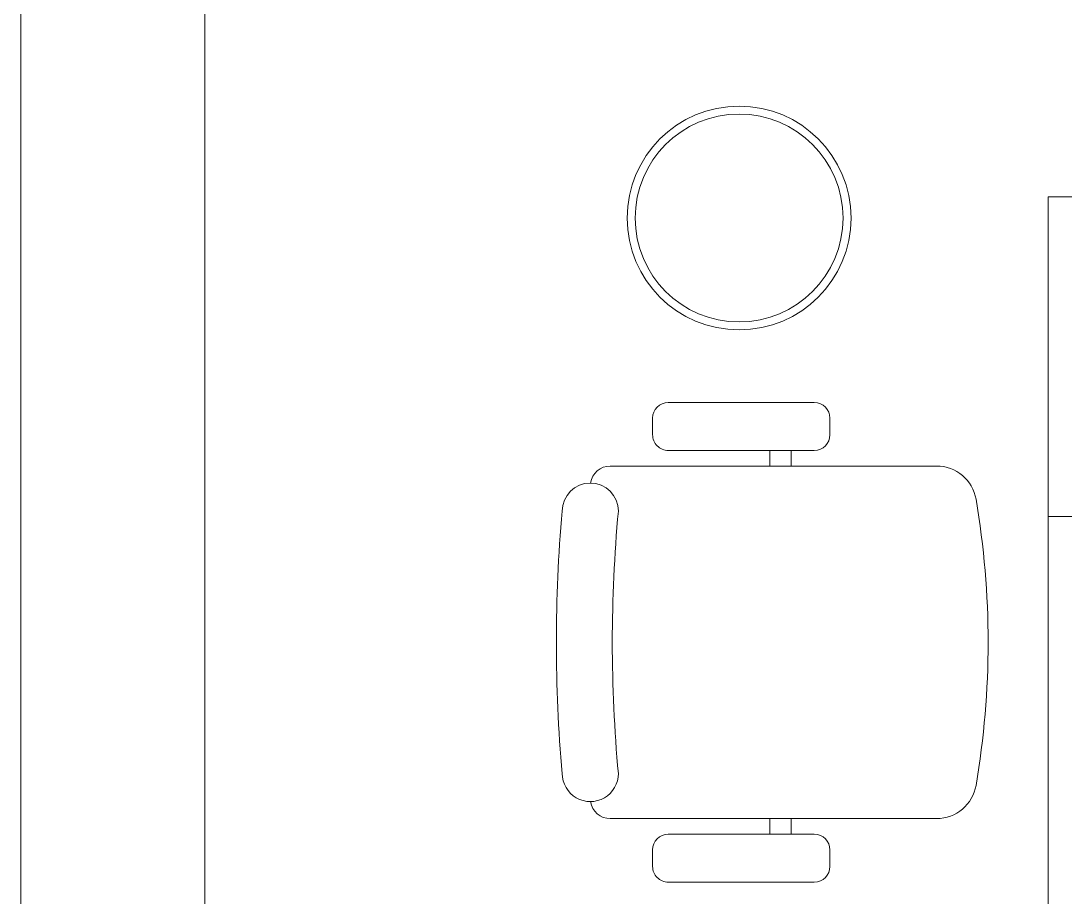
# Model space of a CAD drawing. Header units: inches. Extents: x -12418 to 57169, y -29325 to 19878.
# Drawn here: x 5228 to 6534, y -9269 to -8172 of the extents above; entities that cross this region are included whole.
import ezdxf

# ---------------------------------------------------------------- set-up
doc = ezdxf.new("R2010")
doc.units = ezdxf.units.IN
doc.header["$LTSCALE"] = 25
doc.header["$MEASUREMENT"] = 0
doc.linetypes.add('00-Ground Floor$0$HIDDEN', pattern=[9.525, 6.35, -3.175])
doc.linetypes.add('DASHDOT', pattern=[25.4, 12.7, -6.35, 0, -6.35])
doc.layers.get('0').update_dxf_attribs({"color": 8})
for name, color, linetype, lineweight in [('00-Ground Floor$0$LOADING', 253, 'Continuous', 5), ('00-Ground Floor$0$NEW Wall', 166, 'Continuous', 5), ('00-Ground Floor$0$Walls', 251, 'Continuous', 5), ('E-LITE-CLNG-CNDT', 6, 'DASHDOT', 35)]:
    doc.layers.add(name, color=color, linetype=linetype, lineweight=lineweight)

# ---------------------------------------------------------------- blocks, each defined once
blk = doc.blocks.new('00-Ground Floor$0$GF21043-P')
at = {"color": 0}
for p, q in [((-0.8, 0.75), (-0.8, 0)), ((-0.8, 0), (0.8, 0))]:
    blk.add_line(p, q, dxfattribs=at)
at = {"color": 0, "linetype": '00-Ground Floor$0$HIDDEN'}
blk.add_line((-0.4, 0.6), (-0.4, 0), dxfattribs=at)
blk = doc.blocks.new('*X101')
at = {"color": 0}
for p, q in [((5, 3), (5, 3)), ((5, 3), (5, 3)), ((5, 3), (5, 3)), ((5, 3), (5, 3)), ((5, 3), (5, 3)), ((5, 3), (5, 3)), ((5, 3), (5, 3)), ((5, 3), (5, 3)), ((5, 3), (5, 3)), ((5, 3), (5, 3)), ((5, 3), (5, 3)), ((5, 3), (5, 3)), ((5, 3), (5, 3)), ((5, 3), (5, 3)), ((5, 3), (5, 3)), ((5, 3), (5, 3)), ((5, 3), (5, 3)), ((5, 3), (5, 3)), ((5, 3), (5, 3)), ((5, 3), (5, 3)), ((5, 3), (5, 3)), ((5, 3), (5, 3)), ((5, 3), (5, 3)), ((5, 3), (5, 3)), ((5, 3), (5, 3)), ((5, 3), (5, 3)), ((5, 3), (5, 3)), ((5, 3), (5, 3)), ((5, 3), (5, 3)), ((5, 3), (5, 3)), ((5, 3), (5, 3)), ((5, 3), (5, 3)), ((5, 3), (5, 3)), ((5, 3), (5, 3)), ((5, 3), (5, 3)), ((5, 3), (5, 3)), ((5, 3), (5, 3)), ((5, 3), (5, 3)), ((5, 3), (5, 3)), ((5, 3), (5, 3)), ((5, 3), (5, 3)), ((5, 3), (5, 3)), ((5, 3), (5, 3)), ((5, 3), (5, 3)), ((5, 3), (5, 3)), ((5, 3), (5, 3)), ((5, 3), (5, 3)), ((5, 3), (5, 3)), ((5, 3), (5, 3)), ((5, 3), (5, 3)), ((5, 3), (5, 3)), ((5, 3), (5, 3)), ((5, 3), (5, 3)), ((5, 3), (5, 3)), ((5, 3), (5, 3)), ((5, 3), (5, 3)), ((5, 3), (5, 3)), ((5, 3), (5, 3)), ((5, 3), (5, 3)), ((5, 3), (5, 3)), ((5, 3), (5, 3)), ((5, 3), (5, 3)), ((5, 3), (5, 3)), ((5, 3), (5, 3)), ((5, 3), (5, 3)), ((5, 3), (5, 3)), ((6, 3), (5, 3)), ((5, 3), (5, 3)), ((6, 3), (5, 3)), ((5, 3), (5, 3)), ((6, 3), (5, 3)), ((5, 3), (5, 3)), ((6, 3), (5, 3)), ((5, 3), (5, 3)), ((5, 3), (5, 3)), ((5, 3), (5, 3)), ((5, 3), (5, 3)), ((5, 3), (5, 3)), ((5, 3), (5, 3)), ((5, 3), (5, 3)), ((5, 3), (5, 3)), ((5, 3), (5, 3)), ((5, 3), (5, 3)), ((5, 3), (5, 3)), ((5, 3), (5, 3)), ((5, 3), (5, 3)), ((5, 3), (5, 3)), ((5, 3), (5, 3)), ((5, 3), (5, 3)), ((5, 3), (5, 3)), ((5, 3), (5, 3)), ((5, 3), (5, 3)), ((5, 3), (5, 3)), ((5, 3), (5, 3)), ((5, 3), (5, 3)), ((5, 3), (5, 3)), ((6, 3), (6, 3)), ((6, 3), (6, 3)), ((6, 3), (6, 3)), ((6, 3), (6, 3)), ((6, 3), (6, 3)), ((6, 3), (6, 3)), ((6, 3), (6, 3)), ((6, 3), (6, 3)), ((6, 3), (6, 3)), ((6, 3), (6, 3)), ((6, 3), (6, 3)), ((6, 3), (6, 3)), ((6, 3), (6, 3)), ((6, 3), (6, 3)), ((6, 3), (6, 3)), ((6, 3), (6, 3)), ((6, 3), (6, 3)), ((6, 3), (6, 3)), ((6, 3), (6, 3)), ((6, 3), (6, 3)), ((6, 3), (6, 3)), ((6, 3), (6, 3)), ((6, 3), (6, 3)), ((6, 3), (6, 3)), ((6, 3), (6, 3)), ((6, 3), (6, 3)), ((6, 3), (6, 3)), ((6, 3), (6, 3)), ((6, 3), (6, 3)), ((6, 3), (6, 3)), ((6, 3), (6, 3)), ((6, 3), (6, 3)), ((6, 3), (6, 3)), ((6, 3), (6, 3)), ((6, 3), (6, 3)), ((6, 3), (6, 3)), ((6, 3), (6, 3)), ((6, 3), (6, 3)), ((6, 3), (6, 3)), ((6, 3), (6, 3)), ((6, 3), (6, 3)), ((6, 3), (6, 3)), ((6, 3), (6, 3)), ((6, 3), (6, 3)), ((6, 3), (6, 3)), ((6, 3), (6, 3)), ((6, 3), (6, 3)), ((6, 3), (6, 3)), ((6, 3), (6, 3)), ((6, 3), (6, 3)), ((6, 3), (6, 3)), ((6, 3), (6, 3)), ((6, 3), (6, 3)), ((6, 3), (6, 3)), ((6, 3), (6, 3)), ((6, 3), (6, 3)), ((6, 3), (6, 3)), ((6, 3), (6, 3)), ((6, 3), (6, 3)), ((6, 3), (6, 3)), ((6, 3), (6, 3)), ((6, 3), (6, 3)), ((6, 3), (6, 3)), ((6, 3), (6, 3)), ((6, 3), (6, 3)), ((6, 3), (6, 3)), ((6, 3), (6, 3)), ((6, 3), (6, 3)), ((6, 3), (6, 3)), ((6, 3), (6, 3)), ((6, 3), (6, 3)), ((6, 3), (6, 3)), ((6, 3), (6, 3)), ((6, 3), (6, 3)), ((6, 3), (6, 3)), ((6, 3), (6, 3)), ((6, 3), (6, 3)), ((6, 3), (6, 3)), ((6, 3), (6, 3)), ((6, 3), (6, 3)), ((6, 3), (6, 3)), ((6, 3), (6, 3)), ((6, 3), (6, 3)), ((6, 3), (6, 3)), ((6, 3), (6, 3)), ((6, 3), (6, 3)), ((6, 3), (6, 3)), ((6, 3), (6, 3)), ((6, 3), (6, 3)), ((6, 3), (6, 3)), ((6, 3), (6, 3)), ((6, 3), (6, 3)), ((6, 3), (6, 3)), ((6, 3), (6, 3)), ((6, 3), (6, 3)), ((6, 3), (6, 3)), ((6, 3), (6, 3)), ((6, 3), (6, 3)), ((6, 3), (6, 3)), ((6, 3), (6, 3)), ((6, 3), (6, 3)), ((6, 3), (6, 3)), ((6, 3), (6, 3)), ((6, 3), (6, 3)), ((6, 3), (6, 3)), ((6, 3), (6, 3)), ((6, 3), (6, 3)), ((6, 3), (6, 3)), ((6, 3), (6, 3)), ((6, 3), (6, 3)), ((6, 3), (6, 3)), ((6, 3), (6, 3)), ((6, 3), (6, 3)), ((6, 3), (6, 3)), ((6, 3), (6, 3)), ((6, 3), (6, 3)), ((6, 3), (6, 3)), ((6, 3), (6, 3)), ((6, 3), (6, 3)), ((6, 3), (6, 3)), ((6, 3), (6, 3)), ((6, 3), (6, 3)), ((6, 3), (6, 3)), ((6, 3), (6, 3)), ((6, 3), (6, 3)), ((6, 3), (6, 3)), ((6, 3), (6, 3)), ((6, 3), (6, 3)), ((6, 3), (6, 3)), ((6, 3), (6, 3)), ((6, 3), (6, 3)), ((6, 3), (6, 3)), ((6, 3), (6, 3)), ((6, 3), (6, 3)), ((6, 3), (6, 3)), ((6, 3), (6, 3)), ((6, 3), (6, 3)), ((6, 3), (6, 3)), ((6, 3), (6, 3)), ((6, 3), (6, 3)), ((6, 3), (6, 3)), ((6, 3), (6, 3)), ((6, 3), (6, 3)), ((6, 3), (6, 3)), ((6, 3), (6, 3)), ((6, 3), (6, 3)), ((6, 3), (6, 3)), ((6, 3), (6, 3)), ((6, 3), (6, 3)), ((6, 3), (6, 3)), ((6, 3), (6, 3)), ((6, 3), (6, 3)), ((6, 3), (6, 3)), ((6, 3), (6, 3)), ((6, 3), (6, 3)), ((6, 3), (6, 3)), ((6, 3), (6, 3)), ((6, 3), (6, 3)), ((6, 3), (6, 3)), ((6, 3), (6, 3)), ((6, 3), (6, 3)), ((6, 3), (6, 3)), ((6, 3), (6, 3)), ((6, 3), (6, 3)), ((6, 3), (6, 3)), ((6, 3), (6, 3)), ((6, 3), (6, 3)), ((6, 3), (6, 3)), ((6, 3), (6, 3)), ((6, 3), (6, 3)), ((6, 3), (6, 3)), ((6, 3), (6, 3)), ((6, 3), (6, 3)), ((6, 3), (6, 3)), ((6, 3), (6, 3)), ((6, 3), (6, 3)), ((6, 3), (6, 3)), ((6, 3), (6, 3)), ((6, 3), (6, 3)), ((6, 3), (6, 3)), ((6, 3), (6, 3)), ((6, 3), (6, 3)), ((6, 3), (6, 3)), ((6, 3), (6, 3)), ((6, 3), (6, 3)), ((6, 3), (6, 3)), ((6, 3), (6, 3)), ((6, 3), (6, 3)), ((6, 3), (6, 3)), ((6, 3), (6, 3)), ((6, 3), (6, 3)), ((6, 3), (6, 3)), ((6, 3), (6, 3)), ((6, 3), (6, 3)), ((6, 3), (6, 3)), ((6, 3), (6, 3)), ((6, 3), (6, 3)), ((6, 3), (6, 3)), ((6, 3), (6, 3)), ((6, 3), (6, 3)), ((6, 3), (6, 3)), ((6, 3), (6, 3)), ((6, 3), (6, 3)), ((6, 3), (6, 3)), ((6, 3), (5, 3)), ((6, 3), (5, 3)), ((6, 3), (5, 3)), ((6, 3), (5, 3)), ((6, 3), (5, 3)), ((6, 3), (6, 3)), ((6, 3), (6, 3)), ((6, 3), (6, 3)), ((6, 3), (6, 3)), ((6, 3), (6, 3)), ((6, 3), (6, 3)), ((6, 3), (6, 3)), ((6, 3), (6, 3)), ((6, 3), (6, 3)), ((6, 3), (6, 3)), ((6, 3), (6, 3)), ((6, 3), (6, 3)), ((6, 3), (6, 3)), ((6, 3), (6, 3)), ((6, 3), (6, 3)), ((6, 3), (6, 3)), ((6, 3), (6, 3)), ((6, 3), (6, 3)), ((6, 3), (6, 3)), ((6, 3), (6, 3)), ((6, 3), (6, 3)), ((6, 3), (6, 3)), ((6, 3), (6, 3)), ((6, 3), (6, 3)), ((6, 3), (6, 3)), ((6, 3), (6, 3)), ((6, 3), (6, 3)), ((6, 3), (6, 3)), ((6, 3), (6, 3)), ((6, 3), (6, 3)), ((6, 3), (6, 3)), ((6, 3), (6, 3)), ((6, 3), (6, 3)), ((6, 3), (6, 3)), ((6, 3), (6, 3)), ((6, 3), (6, 3)), ((6, 3), (6, 3)), ((6, 3), (6, 3)), ((6, 3), (6, 3)), ((6, 3), (6, 3)), ((6, 3), (6, 3)), ((6, 3), (6, 3)), ((6, 3), (6, 3)), ((6, 3), (6, 3)), ((6, 3), (6, 3)), ((6, 3), (6, 3)), ((6, 3), (6, 3)), ((6, 3), (6, 3)), ((6, 3), (6, 3)), ((6, 3), (6, 3)), ((6, 3), (6, 3)), ((6, 3), (6, 3)), ((6, 3), (6, 3)), ((6, 3), (6, 3)), ((6, 3), (6, 3)), ((6, 3), (6, 3)), ((6, 3), (6, 3)), ((6, 3), (6, 3)), ((6, 3), (6, 3)), ((6, 3), (6, 3)), ((6, 3), (6, 3)), ((6, 3), (6, 3)), ((6, 3), (6, 3)), ((6, 3), (6, 3)), ((6, 3), (6, 3)), ((6, 3), (6, 3)), ((6, 3), (6, 3)), ((6, 3), (6, 3)), ((6, 3), (6, 3)), ((6, 3), (6, 3)), ((6, 3), (6, 3)), ((6, 3), (6, 3)), ((6, 3), (6, 3)), ((6, 3), (6, 3)), ((6, 3), (6, 3)), ((6, 3), (6, 3)), ((6, 3), (6, 3)), ((6, 3), (6, 3)), ((6, 3), (6, 3)), ((6, 3), (6, 3)), ((6, 3), (6, 3)), ((6, 3), (6, 3)), ((6, 3), (6, 3)), ((6, 3), (6, 3)), ((6, 3), (6, 3)), ((6, 3), (6, 3)), ((6, 3), (6, 3)), ((6, 3), (6, 3)), ((6, 3), (6, 3)), ((6, 3), (6, 3)), ((6, 3), (6, 3)), ((6, 3), (6, 3)), ((6, 3), (6, 3)), ((6, 3), (6, 3)), ((6, 3), (6, 3)), ((6, 3), (6, 3)), ((6, 3), (6, 3)), ((6, 3), (6, 3)), ((6, 3), (6, 3)), ((6, 3), (6, 3)), ((6, 3), (6, 3)), ((6, 3), (6, 3)), ((6, 3), (6, 3)), ((6, 3), (6, 3)), ((6, 3), (6, 3)), ((6, 3), (6, 3)), ((6, 3), (6, 3)), ((6, 3), (6, 3)), ((6, 3), (6, 3)), ((6, 3), (6, 3)), ((6, 3), (6, 3)), ((6, 3), (6, 3)), ((6, 3), (6, 3)), ((6, 3), (6, 3)), ((6, 3), (6, 3)), ((6, 3), (6, 3)), ((6, 3), (6, 3)), ((6, 3), (6, 3)), ((6, 3), (6, 3)), ((6, 3), (6, 3)), ((6, 3), (6, 3)), ((6, 3), (6, 3)), ((6, 3), (6, 3)), ((6, 3), (6, 3)), ((6, 3), (6, 3)), ((6, 3), (6, 3)), ((6, 3), (6, 3)), ((6, 3), (6, 3)), ((6, 3), (6, 3)), ((6, 3), (6, 3)), ((6, 3), (6, 3)), ((6, 3), (6, 3)), ((6, 3), (6, 3)), ((6, 3), (6, 3)), ((6, 3), (6, 3)), ((6, 3), (6, 3)), ((6, 3), (6, 3)), ((6, 3), (6, 3)), ((6, 3), (6, 3)), ((6, 3), (6, 3)), ((6, 3), (6, 3)), ((6, 3), (6, 3)), ((6, 3), (6, 3)), ((6, 3), (6, 3)), ((6, 3), (6, 3)), ((6, 3), (6, 3)), ((6, 3), (6, 3)), ((6, 3), (6, 3)), ((6, 3), (6, 3)), ((6, 3), (6, 3)), ((6, 3), (6, 3)), ((6, 3), (6, 3)), ((6, 3), (6, 3)), ((6, 3), (6, 3)), ((6, 3), (6, 3)), ((6, 3), (6, 3)), ((6, 3), (6, 3)), ((6, 3), (6, 3)), ((6, 3), (6, 3)), ((6, 3), (6, 3)), ((6, 3), (6, 3)), ((6, 3), (6, 3)), ((6, 3), (6, 3)), ((6, 3), (6, 3)), ((6, 3), (6, 3)), ((6, 3), (6, 3)), ((6, 3), (6, 3)), ((6, 3), (6, 3)), ((6, 3), (6, 3)), ((6, 3), (6, 3)), ((6, 3), (6, 3)), ((6, 3), (6, 3)), ((6, 3), (6, 3)), ((6, 3), (6, 3)), ((6, 3), (6, 3)), ((6, 3), (6, 3)), ((6, 3), (6, 3)), ((6, 3), (6, 3)), ((6, 3), (6, 3)), ((6, 3), (6, 3)), ((6, 3), (6, 3)), ((6, 3), (6, 3)), ((6, 3), (6, 3)), ((6, 3), (6, 3)), ((6, 3), (6, 3)), ((6, 3), (6, 3)), ((6, 3), (6, 3)), ((6, 3), (6, 3)), ((6, 3), (6, 3)), ((6, 3), (6, 3)), ((6, 3), (6, 3)), ((6, 3), (6, 3)), ((6, 3), (6, 3)), ((6, 3), (6, 3)), ((6, 3), (6, 3)), ((6, 3), (6, 3)), ((6, 3), (6, 3)), ((6, 3), (6, 3)), ((6, 3), (6, 3)), ((6, 3), (6, 3)), ((6, 3), (6, 3)), ((6, 3), (6, 3)), ((6, 3), (6, 3)), ((6, 3), (6, 3)), ((6, 3), (6, 3)), ((6, 3), (6, 3)), ((6, 3), (6, 3)), ((6, 3), (6, 3)), ((6, 3), (6, 3)), ((6, 3), (6, 3)), ((6, 3), (6, 3)), ((6, 3), (6, 3)), ((6, 3), (6, 3)), ((6, 3), (6, 3)), ((6, 3), (6, 3)), ((6, 3), (6, 3)), ((6, 3), (6, 3)), ((6, 3), (6, 3)), ((6, 3), (6, 3)), ((6, 3), (6, 3)), ((6, 3), (6, 3)), ((6, 3), (6, 3)), ((6, 3), (6, 3)), ((6, 3), (6, 3)), ((6, 3), (6, 3)), ((6, 3), (6, 3)), ((6, 3), (6, 3)), ((6, 3), (6, 3)), ((6, 3), (6, 3)), ((6, 3), (6, 3)), ((6, 3), (6, 3)), ((6, 3), (6, 3)), ((6, 3), (6, 3)), ((6, 3), (6, 3)), ((6, 3), (6, 3)), ((6, 3), (6, 3)), ((6, 3), (6, 3)), ((6, 3), (6, 3)), ((6, 3), (6, 3)), ((6, 3), (6, 3)), ((6, 3), (6, 3)), ((6, 3), (6, 3)), ((6, 3), (6, 3)), ((6, 3), (6, 3)), ((6, 3), (6, 3)), ((6, 3), (6, 3)), ((6, 3), (6, 3)), ((6, 3), (6, 3)), ((6, 3), (6, 3)), ((6, 3), (6, 3)), ((6, 3), (6, 3)), ((6, 3), (6, 3)), ((6, 3), (6, 3)), ((6, 3), (6, 3)), ((6, 3), (6, 3)), ((6, 3), (6, 3)), ((6, 3), (6, 3)), ((6, 3), (6, 3)), ((6, 3), (6, 3)), ((6, 3), (6, 3)), ((6, 3), (6, 3)), ((6, 3), (6, 3)), ((6, 3), (6, 3)), ((6, 3), (6, 3)), ((6, 3), (6, 3)), ((6, 3), (6, 3)), ((6, 3), (6, 3)), ((6, 3), (6, 3)), ((6, 3), (6, 3)), ((6, 3), (6, 3)), ((6, 3), (6, 3)), ((6, 3), (6, 3)), ((6, 3), (6, 3)), ((6, 3), (6, 3)), ((6, 3), (6, 3)), ((6, 3), (6, 3)), ((6, 3), (6, 3)), ((6, 3), (6, 3)), ((6, 3), (6, 3)), ((6, 3), (6, 3)), ((6, 3), (6, 3)), ((6, 3), (6, 3)), ((6, 3), (6, 3)), ((6, 3), (6, 3)), ((6, 3), (6, 3)), ((6, 3), (6, 3)), ((6, 3), (6, 3)), ((6, 3), (6, 3)), ((6, 3), (6, 3)), ((6, 3), (6, 3)), ((6, 3), (6, 3)), ((6, 3), (6, 3)), ((6, 3), (6, 3)), ((6, 3), (6, 3)), ((6, 3), (6, 3)), ((6, 3), (6, 3)), ((6, 3), (6, 3)), ((6, 3), (6, 3)), ((6, 3), (6, 3)), ((6, 3), (6, 3)), ((6, 3), (6, 3)), ((6, 3), (6, 3)), ((6, 3), (6, 3)), ((6, 3), (6, 3)), ((6, 3), (6, 3)), ((6, 3), (6, 3)), ((6, 3), (6, 3)), ((6, 3), (6, 3)), ((6, 3), (6, 3)), ((6, 3), (6, 3)), ((6, 3), (6, 3)), ((6, 3), (6, 3)), ((6, 3), (6, 3)), ((6, 3), (6, 3)), ((6, 3), (6, 3)), ((6, 3), (6, 3)), ((6, 3), (6, 3))]:
    blk.add_line(p, q, dxfattribs=at)
blk = doc.blocks.new('*X102')
at = {"color": 0}
for p, q in [((13, 1), (13, 1)), ((13, 1), (13, 1)), ((13, 1), (13, 1)), ((13, 1), (13, 1)), ((13, 1), (13, 1)), ((13, 1), (13, 1)), ((13, 1), (13, 1)), ((13, 1), (13, 1)), ((13, 1), (13, 1)), ((13, 1), (13, 1)), ((13, 1), (13, 1)), ((13, 1), (13, 1)), ((13, 1), (13, 1)), ((13, 1), (13, 1)), ((13, 1), (13, 1)), ((13, 1), (14, 1)), ((13, 1), (14, 1)), ((13, 1), (14, 1)), ((13, 1), (13, 1)), ((13, 1), (13, 1)), ((13, 1), (13, 1)), ((13, 1), (13, 1)), ((13, 1), (13, 1)), ((13, 1), (13, 1)), ((13, 1), (13, 1)), ((13, 1), (13, 1)), ((13, 1), (13, 1)), ((13, 1), (13, 1)), ((13, 1), (13, 1)), ((13, 1), (13, 1)), ((13, 1), (13, 1)), ((13, 1), (13, 1)), ((13, 1), (13, 1)), ((13, 1), (13, 1)), ((13, 1), (13, 1)), ((13, 1), (13, 1)), ((13, 1), (13, 1)), ((13, 1), (13, 1)), ((13, 1), (13, 1)), ((13, 1), (13, 1)), ((13, 1), (13, 1)), ((13, 1), (13, 1)), ((13, 1), (13, 1)), ((13, 1), (13, 1)), ((13, 1), (13, 1)), ((13, 1), (13, 1)), ((13, 1), (13, 1)), ((13, 1), (13, 1)), ((13, 1), (13, 1)), ((13, 1), (13, 1)), ((13, 1), (13, 1)), ((13, 1), (13, 1)), ((13, 1), (13, 1)), ((13, 1), (13, 1)), ((13, 1), (13, 1)), ((13, 1), (13, 1)), ((13, 1), (13, 1)), ((13, 1), (13, 1)), ((13, 1), (13, 1)), ((13, 1), (13, 1)), ((13, 1), (13, 1)), ((13, 1), (13, 1)), ((13, 1), (13, 1)), ((13, 1), (13, 1)), ((13, 1), (13, 1)), ((13, 1), (13, 1)), ((13, 1), (13, 1)), ((13, 1), (13, 1)), ((13, 1), (13, 1)), ((13, 1), (13, 1)), ((13, 1), (13, 1)), ((13, 1), (13, 1)), ((13, 1), (13, 1)), ((13, 1), (13, 1)), ((13, 1), (13, 1)), ((13, 1), (13, 1)), ((13, 1), (13, 1)), ((13, 1), (13, 1)), ((13, 1), (13, 1)), ((13, 1), (13, 1)), ((13, 1), (13, 1)), ((13, 1), (13, 1)), ((13, 1), (13, 1)), ((13, 1), (13, 1)), ((13, 1), (13, 1)), ((13, 1), (13, 1)), ((13, 1), (13, 1)), ((13, 1), (13, 1)), ((13, 1), (13, 1)), ((13, 1), (13, 1)), ((13, 1), (13, 1)), ((13, 1), (13, 1)), ((13, 1), (13, 1)), ((13, 1), (13, 1)), ((13, 1), (13, 1)), ((13, 1), (13, 1)), ((13, 1), (13, 1)), ((13, 1), (13, 1)), ((13, 1), (13, 1)), ((13, 1), (13, 1)), ((13, 1), (13, 1)), ((13, 1), (13, 1)), ((13, 1), (13, 1)), ((13, 1), (13, 1)), ((13, 1), (13, 1)), ((13, 1), (13, 1)), ((13, 1), (13, 1)), ((13, 1), (13, 1)), ((13, 1), (13, 1)), ((13, 1), (13, 1)), ((13, 1), (13, 1)), ((13, 1), (13, 1)), ((13, 1), (13, 1)), ((13, 1), (13, 1)), ((13, 1), (13, 1)), ((13, 1), (13, 1)), ((13, 1), (13, 1)), ((13, 1), (13, 1)), ((13, 1), (13, 1)), ((13, 1), (13, 1)), ((13, 1), (13, 1)), ((13, 1), (13, 1)), ((13, 1), (13, 1)), ((13, 1), (14, 1)), ((13, 0), (13, 0)), ((13, 0), (13, 0)), ((13, 0), (13, 0)), ((13, 0), (13, 0)), ((13, 0), (13, 0)), ((13, 0), (13, 0)), ((13, 0), (13, 0)), ((13, 0), (13, 0)), ((13, 0), (13, 0)), ((13, 0), (13, 0)), ((13, 0), (13, 0)), ((13, 0), (13, 0)), ((13, 0), (13, 0)), ((13, 0), (13, 0)), ((13, 0), (13, 0)), ((13, 0), (13, 0)), ((13, 0), (13, 0)), ((13, 0), (13, 0)), ((13, 0), (13, 0)), ((13, 0), (13, 0)), ((13, 0), (13, 0)), ((13, 0), (13, 0)), ((13, 0), (13, 0)), ((13, 0), (13, 0)), ((13, 0), (13, 0)), ((13, 0), (13, 0)), ((13, 0), (13, 0)), ((13, 0), (13, 0)), ((13, 0), (13, 0)), ((13, 0), (13, 0)), ((13, 0), (13, 0)), ((13, 0), (13, 0)), ((13, 0), (13, 0)), ((13, 0), (13, 0)), ((13, 0), (13, 0)), ((13, 0), (13, 0)), ((13, 0), (13, 0)), ((13, 0), (13, 0)), ((13, 0), (13, 0)), ((13, 0), (13, 0)), ((13, 0), (13, 0)), ((13, 0), (13, 0)), ((13, 0), (13, 0)), ((13, 0), (13, 0)), ((13, 0), (13, 0)), ((13, 0), (13, 0)), ((13, 0), (13, 0)), ((13, 0), (13, 0)), ((13, 0), (14, 0)), ((13, 0), (14, 0)), ((13, 0), (13, 0)), ((13, 0), (14, 0)), ((14, 1), (14, 1)), ((14, 1), (14, 1)), ((14, 1), (14, 1)), ((14, 1), (14, 1)), ((14, 1), (14, 1)), ((14, 1), (14, 1)), ((14, 1), (14, 1)), ((14, 1), (14, 1)), ((14, 1), (14, 1)), ((14, 1), (14, 1)), ((14, 1), (14, 1)), ((14, 1), (14, 1)), ((14, 1), (14, 1)), ((14, 1), (14, 1)), ((14, 1), (14, 1)), ((14, 1), (14, 1)), ((14, 1), (14, 1)), ((14, 1), (14, 1)), ((14, 1), (14, 1)), ((14, 1), (14, 1)), ((14, 1), (14, 1)), ((14, 1), (14, 1)), ((14, 1), (14, 1)), ((14, 1), (14, 1)), ((14, 1), (14, 1)), ((14, 1), (14, 1)), ((14, 1), (14, 1)), ((14, 1), (14, 1)), ((14, 1), (14, 1)), ((14, 1), (14, 1)), ((14, 1), (14, 1)), ((14, 1), (14, 1)), ((14, 1), (14, 1)), ((14, 1), (14, 1)), ((14, 1), (14, 1)), ((14, 1), (14, 1)), ((14, 1), (14, 1)), ((14, 1), (14, 1)), ((14, 1), (14, 1)), ((14, 1), (14, 1)), ((14, 1), (14, 1)), ((14, 1), (14, 1)), ((14, 1), (14, 1)), ((14, 1), (14, 1)), ((14, 1), (14, 1)), ((14, 1), (14, 1)), ((14, 1), (14, 1)), ((14, 1), (14, 1)), ((14, 1), (14, 1)), ((14, 1), (14, 1)), ((14, 1), (14, 1)), ((14, 1), (14, 1)), ((14, 1), (14, 1)), ((14, 1), (14, 1)), ((14, 1), (14, 1)), ((14, 1), (14, 1)), ((14, 1), (14, 1)), ((14, 1), (14, 1)), ((14, 1), (14, 1)), ((14, 1), (14, 1)), ((14, 1), (14, 1)), ((14, 1), (14, 1)), ((14, 1), (14, 1)), ((14, 1), (14, 1)), ((14, 1), (14, 1)), ((14, 1), (14, 1)), ((14, 1), (14, 1)), ((14, 1), (14, 1)), ((14, 1), (14, 1)), ((14, 1), (14, 1)), ((14, 1), (14, 1)), ((14, 1), (14, 1)), ((14, 1), (14, 1)), ((14, 1), (14, 1)), ((14, 1), (14, 1)), ((14, 1), (14, 1)), ((14, 1), (14, 1)), ((14, 1), (14, 1)), ((14, 1), (14, 1)), ((14, 1), (14, 1)), ((14, 1), (14, 1)), ((14, 1), (14, 1)), ((14, 1), (14, 1)), ((14, 1), (14, 1)), ((14, 1), (14, 1)), ((14, 1), (14, 1)), ((14, 1), (14, 1)), ((14, 1), (14, 1)), ((14, 1), (14, 1)), ((14, 1), (14, 1)), ((14, 1), (14, 1)), ((14, 1), (14, 1)), ((14, 1), (14, 1)), ((14, 1), (14, 1)), ((14, 0), (14, 0)), ((14, 0), (14, 0)), ((14, 0), (14, 0)), ((14, 0), (14, 0)), ((14, 0), (14, 0)), ((14, 0), (14, 0)), ((14, 0), (14, 0)), ((14, 0), (14, 0)), ((14, 0), (14, 0)), ((14, 0), (14, 0)), ((14, 0), (14, 0)), ((14, 0), (14, 0)), ((14, 0), (14, 0)), ((14, 0), (14, 0)), ((14, 0), (14, 0)), ((14, 0), (14, 0)), ((14, 0), (14, 0)), ((14, 0), (14, 0)), ((14, 0), (14, 0)), ((14, 0), (14, 0)), ((14, 0), (14, 0)), ((14, 0), (14, 0)), ((14, 0), (14, 0)), ((14, 0), (14, 0)), ((14, 0), (14, 0)), ((14, 0), (14, 0)), ((14, 0), (14, 0)), ((14, 0), (14, 0)), ((14, 0), (14, 0)), ((14, 0), (14, 0)), ((14, 0), (14, 0)), ((14, 0), (14, 0)), ((14, 0), (14, 0)), ((14, 0), (14, 0)), ((14, 0), (14, 0)), ((14, 0), (14, 0)), ((14, 0), (14, 0)), ((14, 0), (14, 0)), ((14, 0), (14, 0)), ((14, 0), (14, 0)), ((14, 0), (14, 0)), ((14, 0), (14, 0)), ((14, 0), (14, 0)), ((14, 0), (14, 0)), ((14, 0), (14, 0)), ((14, 0), (14, 0)), ((14, 0), (14, 0)), ((14, 0), (14, 0)), ((13, 0), (13, 0)), ((13, 0), (14, 0)), ((13, 0), (13, 0)), ((13, 0), (14, 0)), ((13, 0), (13, 0)), ((13, 0), (14, 0)), ((13, 0), (13, 0)), ((13, 0), (13, 0)), ((13, 0), (13, 0)), ((13, 0), (13, 0)), ((13, 0), (14, 0)), ((13, 0), (13, 0)), ((13, 0), (14, 0)), ((13, 0), (13, 0)), ((13, 0), (14, 0)), ((13, 0), (13, 0)), ((13, 0), (14, 0)), ((13, 0), (13, 0)), ((13, 0), (14, 0)), ((13, 0), (13, 0)), ((13, 0), (14, 0)), ((13, 0), (13, 0)), ((13, 0), (14, 0)), ((13, 0), (13, 0)), ((13, 0), (13, 0)), ((13, 0), (13, 0)), ((13, 0), (14, 0)), ((13, 0), (13, 0)), ((13, 0), (14, 0)), ((13, 0), (13, 0)), ((13, 0), (14, 0)), ((13, 0), (13, 0)), ((13, 0), (14, 0)), ((13, 0), (13, 0)), ((13, 0), (13, 0)), ((13, 0), (13, 0)), ((13, 0), (13, 0)), ((13, 0), (13, 0)), ((13, 0), (13, 0)), ((13, 0), (13, 0)), ((13, 0), (13, 0)), ((13, 0), (13, 0)), ((13, 0), (13, 0)), ((13, 0), (13, 0)), ((13, 0), (13, 0)), ((13, 0), (13, 0)), ((13, 0), (13, 0)), ((13, 0), (13, 0)), ((13, 0), (13, 0)), ((13, 0), (13, 0)), ((13, 0), (13, 0)), ((13, 0), (13, 0)), ((13, 0), (13, 0)), ((13, 0), (13, 0)), ((13, 0), (13, 0)), ((13, 0), (13, 0)), ((13, 0), (13, 0)), ((13, 0), (13, 0)), ((13, 0), (13, 0)), ((13, 0), (13, 0)), ((13, 0), (13, 0)), ((13, 0), (13, 0)), ((13, 0), (13, 0)), ((13, 0), (13, 0)), ((13, -1), (13, -1)), ((13, -1), (13, -1)), ((13, -1), (13, -1)), ((13, -1), (13, -1)), ((13, -1), (13, -1)), ((13, -1), (14, -1)), ((13, -1), (13, -1)), ((14, 0), (14, 0)), ((14, 0), (14, 0)), ((14, 0), (14, 0)), ((14, 0), (14, 0)), ((14, 0), (14, 0)), ((14, 0), (14, 0)), ((14, 0), (14, 0)), ((14, 0), (14, 0)), ((14, 0), (14, 0)), ((14, 0), (14, 0)), ((14, 0), (14, 0)), ((14, 0), (14, 0)), ((14, 0), (14, 0)), ((14, 0), (14, 0)), ((14, 0), (14, 0)), ((13, 0), (14, 0)), ((14, 0), (14, 0)), ((14, 0), (14, 0)), ((14, 0), (14, 0)), ((14, 0), (14, 0)), ((14, 0), (14, 0)), ((14, 0), (14, 0)), ((14, 0), (14, 0)), ((14, 0), (14, 0)), ((14, 0), (14, 0)), ((14, 0), (14, 0)), ((14, 0), (14, 0)), ((14, 0), (14, 0)), ((14, 0), (14, 0)), ((14, 0), (14, 0)), ((14, 0), (14, 0)), ((14, 0), (14, 0)), ((14, 0), (14, 0)), ((14, 0), (14, 0)), ((14, 0), (14, 0)), ((14, 0), (14, 0)), ((14, 0), (14, 0)), ((14, 0), (14, 0)), ((14, 0), (14, 0)), ((14, 0), (14, 0)), ((14, 0), (14, 0)), ((14, 0), (14, 0)), ((14, 0), (14, 0)), ((14, 0), (14, 0)), ((14, 0), (14, 0)), ((14, 0), (14, 0)), ((14, 0), (14, 0)), ((14, 0), (14, 0)), ((14, 0), (14, 0)), ((14, 0), (14, 0)), ((14, -1), (14, -1)), ((14, -1), (14, -1)), ((14, -1), (14, -1)), ((14, -1), (14, -1)), ((14, -1), (14, -1))]:
    blk.add_line(p, q, dxfattribs=at)
blk = doc.blocks.new('00-Ground Floor$0$GF21018-P')
at = {"color": 0}
for p, q in [((-0.2207, 0.4756), (-0.2207, 0.0675)), ((0.2205, 0.4756), (0.2205, 0.0675)), ((-0.2806, 0.3422), (-0.2598, 0.3422)), ((0.2596, 0.3422), (0.2804, 0.3422)), ((-0.3002, 0.3226), (-0.3002, 0.14)), ((-0.2402, 0.3226), (-0.2402, 0.14)), ((0.24, 0.3226), (0.24, 0.14)), ((0.3, 0.3226), (0.3, 0.14)), ((-0.2402, 0.2937), (-0.2207, 0.2937)), ((0.2205, 0.2937), (0.24, 0.2937)), ((-0.2402, 0.2671), (-0.2207, 0.2671)), ((0.2205, 0.2671), (0.24, 0.2671)), ((-0.2806, 0.1204), (-0.2598, 0.1204)), ((0.2596, 0.1204), (0.2804, 0.1204))]:
    blk.add_line(p, q, dxfattribs=at)
for points in [[(0.24, 0.2937), (0.24, 0.2937), (0.24, 0.2937), (0.24, 0.2937), (0.24, 0.2937), (0.24, 0.2937), (0.24, 0.2937), (0.24, 0.2937), (0.24, 0.2937), (0.24, 0.2937), (0.24, 0.2937), (0.24, 0.2937), (0.24, 0.2937), (0.24, 0.2937), (0.24, 0.2937), (0.24, 0.2937), (0.24, 0.2937), (0.24, 0.2937), (0.24, 0.2937), (0.24, 0.2937), (0.24, 0.2937), (0.24, 0.2937), (0.24, 0.2937), (0.24, 0.2937), (0.24, 0.2937), (0.24, 0.2937), (0.24, 0.2937), (0.24, 0.2937), (0.24, 0.2937), (0.24, 0.2937), (0.24, 0.2937), (0.24, 0.2937), (0.24, 0.2937), (0.24, 0.2937), (0.24, 0.2937), (0.24, 0.2937), (0.24, 0.2937), (0.24, 0.2937), (0.24, 0.2937), (0.24, 0.2937), (0.24, 0.2937), (0.24, 0.2937), (0.24, 0.2937), (0.24, 0.2937), (0.24, 0.2937), (0.24, 0.2937), (0.24, 0.2937), (0.24, 0.2937), (0.24, 0.2937), (0.24, 0.2937), (0.24, 0.2937), (0.24, 0.2937), (0.24, 0.2937), (0.24, 0.2937), (0.24, 0.2937), (0.24, 0.2937), (0.24, 0.2937), (0.24, 0.2937), (0.24, 0.2937), (0.24, 0.2937), (0.24, 0.2937), (0.24, 0.2937), (0.24, 0.2937), (0.24, 0.2937), (0.24, 0.2937), (0.24, 0.2937), (0.24, 0.2937), (0.24, 0.2937), (0.24, 0.2937), (0.24, 0.2937), (0.24, 0.2937), (0.24, 0.2937), (0.24, 0.2937), (0.24, 0.2937), (0.24, 0.2937), (0.24, 0.2937), (0.24, 0.2937), (0.24, 0.2937), (0.24, 0.2937), (0.24, 0.2937), (0.24, 0.2937), (0.24, 0.2937), (0.24, 0.2937), (0.24, 0.2937), (0.24, 0.2937), (0.24, 0.2937), (0.24, 0.2937), (0.24, 0.2937), (0.24, 0.2937), (0.24, 0.2937), (0.24, 0.2937), (0.24, 0.2937), (0.24, 0.2937), (0.24, 0.2937), (0.24, 0.2937), (0.24, 0.2937), (0.24, 0.2937), (0.24, 0.2937), (0.24, 0.2937), (0.24, 0.2937), (0.24, 0.2937), (0.24, 0.2937), (0.24, 0.2937), (0.24, 0.2937), (0.24, 0.2937), (0.24, 0.2937), (0.24, 0.2937), (0.24, 0.2937), (0.24, 0.2937), (0.24, 0.2937), (0.24, 0.2937), (0.24, 0.2937), (0.24, 0.2937), (0.24, 0.2937), (0.24, 0.2937), (0.24, 0.2937), (0.24, 0.2937), (0.24, 0.2937), (0.24, 0.2937), (0.24, 0.2937), (0.24, 0.2937), (0.24, 0.2937), (0.24, 0.2937), (0.24, 0.2937), (0.24, 0.2937), (0.24, 0.2937), (0.24, 0.2937), (0.24, 0.2937), (0.24, 0.2937), (0.24, 0.2937), (0.24, 0.2937), (0.24, 0.2937), (0.24, 0.2937), (0.24, 0.2937), (0.24, 0.2937), (0.24, 0.2937), (0.24, 0.2937), (0.24, 0.2937), (0.24, 0.2937), (0.24, 0.2937), (0.24, 0.2937), (0.24, 0.2937), (0.24, 0.2937), (0.24, 0.2937), (0.24, 0.2937), (0.24, 0.2937), (0.24, 0.2937), (0.24, 0.2937), (0.24, 0.2937), (0.24, 0.2937), (0.24, 0.2937), (0.24, 0.2937), (0.24, 0.2937), (0.24, 0.2937), (0.24, 0.2937), (0.24, 0.2937), (0.24, 0.2937), (0.24, 0.2937), (0.24, 0.2937), (0.24, 0.2937), (0.24, 0.2937), (0.24, 0.2937), (0.24, 0.2937), (0.24, 0.2937), (0.24, 0.2937), (0.24, 0.2937), (0.24, 0.2937), (0.24, 0.2937), (0.24, 0.2937), (0.24, 0.2937), (0.24, 0.2937), (0.24, 0.2937), (0.24, 0.2937), (0.24, 0.2937), (0.24, 0.2937), (0.24, 0.2937), (0.24, 0.2937), (0.24, 0.2937), (0.24, 0.2937), (0.24, 0.2937), (0.24, 0.2937), (0.24, 0.2937), (0.24, 0.2937), (0.24, 0.2937), (0.24, 0.2937), (0.24, 0.2937), (0.24, 0.2937), (0.24, 0.2937), (0.24, 0.2937), (0.24, 0.2937), (0.24, 0.2937), (0.24, 0.2937), (0.24, 0.2937), (0.24, 0.2937), (0.24, 0.2937), (0.24, 0.2937), (0.24, 0.2937), (0.24, 0.2937), (0.24, 0.2937), (0.24, 0.2937), (0.24, 0.2937), (0.24, 0.2937), (0.24, 0.2937), (0.24, 0.2937), (0.24, 0.2937), (0.24, 0.2937), (0.24, 0.2937), (0.24, 0.2937), (0.24, 0.2937), (0.24, 0.2937), (0.24, 0.2937), (0.24, 0.2937), (0.24, 0.2937), (0.24, 0.2937), (0.24, 0.2937), (0.24, 0.2937), (0.24, 0.2937), (0.24, 0.2937), (0.24, 0.2937), (0.24, 0.2937), (0.24, 0.2937), (0.24, 0.2937), (0.24, 0.2937), (0.24, 0.2937), (0.24, 0.2937), (0.24, 0.2937), (0.24, 0.2937), (0.24, 0.2937), (0.24, 0.2937), (0.24, 0.2937), (0.24, 0.2937), (0.24, 0.2937), (0.24, 0.2937), (0.24, 0.2937), (0.24, 0.2937), (0.24, 0.2937), (0.24, 0.2937), (0.24, 0.2937), (0.24, 0.2937), (0.24, 0.2937), (0.24, 0.2937), (0.24, 0.2937), (0.24, 0.2937), (0.24, 0.2937), (0.24, 0.2937), (0.24, 0.2937), (0.24, 0.2937), (0.24, 0.2937), (0.24, 0.2937), (0.24, 0.2937), (0.24, 0.2937), (0.24, 0.2937), (0.24, 0.2937), (0.24, 0.2937), (0.24, 0.2937), (0.24, 0.2937), (0.24, 0.2937), (0.24, 0.2937), (0.24, 0.2937), (0.24, 0.2937), (0.24, 0.2937), (0.24, 0.2937), (0.24, 0.2937), (0.24, 0.2937), (0.24, 0.2937), (0.24, 0.2937), (0.24, 0.2937), (0.24, 0.2937), (0.24, 0.2937), (0.24, 0.2937), (0.24, 0.2937), (0.24, 0.2937), (0.24, 0.2937), (0.24, 0.2937), (0.24, 0.2937), (0.24, 0.2937), (0.24, 0.2937)], [(0.24, 0.2937), (0.24, 0.2937), (0.24, 0.2937), (0.24, 0.2937), (0.24, 0.2937), (0.24, 0.2937), (0.24, 0.2937), (0.24, 0.2937), (0.24, 0.2937), (0.24, 0.2937), (0.24, 0.2937), (0.24, 0.2937), (0.24, 0.2937), (0.24, 0.2937), (0.24, 0.2937), (0.24, 0.2937), (0.24, 0.2937), (0.24, 0.2937), (0.24, 0.2937), (0.24, 0.2937), (0.24, 0.2937), (0.24, 0.2937), (0.24, 0.2937), (0.24, 0.2937), (0.24, 0.2937), (0.24, 0.2937), (0.24, 0.2937), (0.24, 0.2937), (0.24, 0.2937), (0.24, 0.2937), (0.24, 0.2937), (0.24, 0.2937), (0.24, 0.2937), (0.24, 0.2937), (0.24, 0.2937), (0.24, 0.2937), (0.24, 0.2937), (0.24, 0.2937), (0.24, 0.2937), (0.24, 0.2937), (0.24, 0.2937), (0.24, 0.2937), (0.24, 0.2937), (0.24, 0.2937), (0.24, 0.2937), (0.24, 0.2937), (0.24, 0.2937), (0.24, 0.2937), (0.24, 0.2937), (0.24, 0.2937), (0.24, 0.2937), (0.24, 0.2937), (0.24, 0.2937), (0.24, 0.2937), (0.24, 0.2937), (0.24, 0.2937), (0.24, 0.2937), (0.24, 0.2937), (0.24, 0.2937), (0.24, 0.2937), (0.24, 0.2937), (0.24, 0.2937), (0.24, 0.2937), (0.24, 0.2937), (0.24, 0.2937), (0.24, 0.2937), (0.24, 0.2937), (0.24, 0.2937), (0.24, 0.2937), (0.24, 0.2937), (0.24, 0.2937), (0.24, 0.2937), (0.24, 0.2937), (0.24, 0.2937), (0.24, 0.2937), (0.24, 0.2937), (0.24, 0.2937), (0.24, 0.2937), (0.24, 0.2937), (0.24, 0.2937), (0.24, 0.2937), (0.24, 0.2937), (0.24, 0.2937), (0.24, 0.2937), (0.24, 0.2937), (0.24, 0.2937), (0.24, 0.2937), (0.24, 0.2937), (0.24, 0.2937), (0.24, 0.2937), (0.24, 0.2937), (0.24, 0.2937), (0.24, 0.2937), (0.24, 0.2937), (0.24, 0.2937), (0.24, 0.2937), (0.24, 0.2937), (0.24, 0.2937), (0.24, 0.2937), (0.24, 0.2937), (0.24, 0.2937), (0.24, 0.2937), (0.24, 0.2937), (0.24, 0.2937), (0.24, 0.2937), (0.24, 0.2937), (0.24, 0.2937), (0.24, 0.2937), (0.24, 0.2937), (0.24, 0.2937), (0.24, 0.2937), (0.24, 0.2937), (0.24, 0.2937), (0.24, 0.2937), (0.24, 0.2937), (0.24, 0.2937), (0.24, 0.2937), (0.24, 0.2937), (0.24, 0.2937), (0.24, 0.2937), (0.24, 0.2937), (0.24, 0.2937), (0.24, 0.2937), (0.24, 0.2937), (0.24, 0.2937), (0.24, 0.2937), (0.24, 0.2937), (0.24, 0.2937), (0.24, 0.2937), (0.24, 0.2937), (0.24, 0.2937), (0.24, 0.2937), (0.24, 0.2937), (0.24, 0.2937), (0.24, 0.2937), (0.24, 0.2937), (0.24, 0.2937), (0.24, 0.2937), (0.24, 0.2937), (0.24, 0.2937), (0.24, 0.2937), (0.24, 0.2937), (0.24, 0.2937), (0.24, 0.2937), (0.24, 0.2937), (0.24, 0.2937), (0.24, 0.2937), (0.24, 0.2937), (0.24, 0.2937), (0.24, 0.2937), (0.24, 0.2937), (0.24, 0.2937), (0.24, 0.2937), (0.24, 0.2937), (0.24, 0.2937), (0.24, 0.2937), (0.24, 0.2937), (0.24, 0.2937), (0.24, 0.2937), (0.24, 0.2937), (0.24, 0.2937), (0.24, 0.2937), (0.24, 0.2937), (0.24, 0.2937), (0.24, 0.2937), (0.24, 0.2937), (0.24, 0.2937), (0.24, 0.2937), (0.24, 0.2937), (0.24, 0.2937), (0.24, 0.2937), (0.24, 0.2937), (0.24, 0.2937), (0.24, 0.2937), (0.24, 0.2937), (0.24, 0.2937), (0.24, 0.2937), (0.24, 0.2937), (0.24, 0.2937), (0.24, 0.2937), (0.24, 0.2937), (0.24, 0.2937), (0.24, 0.2937), (0.24, 0.2937), (0.24, 0.2937), (0.24, 0.2937), (0.24, 0.2937), (0.24, 0.2937), (0.24, 0.2937), (0.24, 0.2937), (0.24, 0.2937), (0.24, 0.2937), (0.24, 0.2937), (0.24, 0.2937), (0.24, 0.2937), (0.24, 0.2937), (0.24, 0.2937), (0.24, 0.2937), (0.24, 0.2937), (0.24, 0.2937), (0.24, 0.2937), (0.24, 0.2937), (0.24, 0.2937), (0.24, 0.2937), (0.24, 0.2937), (0.24, 0.2937), (0.24, 0.2937), (0.24, 0.2937), (0.24, 0.2937), (0.24, 0.2937), (0.24, 0.2937), (0.24, 0.2937), (0.24, 0.2937), (0.24, 0.2937), (0.24, 0.2937), (0.24, 0.2937), (0.24, 0.2937), (0.24, 0.2937), (0.24, 0.2937)], [(0.24, 0.2937), (0.24, 0.2937), (0.24, 0.2937), (0.24, 0.2937), (0.24, 0.2937), (0.24, 0.2937), (0.24, 0.2937), (0.24, 0.2937), (0.24, 0.2937), (0.24, 0.2937), (0.24, 0.2937), (0.24, 0.2937), (0.24, 0.2937), (0.24, 0.2937), (0.24, 0.2937), (0.24, 0.2937), (0.24, 0.2937), (0.24, 0.2937), (0.24, 0.2937), (0.24, 0.2937), (0.24, 0.2937), (0.24, 0.2937), (0.24, 0.2937), (0.24, 0.2937), (0.24, 0.2937), (0.24, 0.2937), (0.24, 0.2937), (0.24, 0.2937), (0.24, 0.2937), (0.24, 0.2937), (0.24, 0.2937), (0.24, 0.2937), (0.24, 0.2937), (0.24, 0.2937), (0.24, 0.2937), (0.24, 0.2937), (0.24, 0.2937), (0.24, 0.2937), (0.24, 0.2937), (0.24, 0.2937), (0.24, 0.2937), (0.24, 0.2937), (0.24, 0.2937), (0.24, 0.2937), (0.24, 0.2937), (0.24, 0.2937), (0.24, 0.2937), (0.24, 0.2937), (0.24, 0.2937), (0.24, 0.2937), (0.24, 0.2937), (0.24, 0.2937), (0.24, 0.2937), (0.24, 0.2937), (0.24, 0.2937), (0.24, 0.2937), (0.24, 0.2937), (0.24, 0.2937), (0.24, 0.2937), (0.24, 0.2937), (0.24, 0.2937), (0.24, 0.2937), (0.24, 0.2937), (0.24, 0.2937), (0.24, 0.2937), (0.24, 0.2937), (0.24, 0.2937), (0.24, 0.2937), (0.24, 0.2937), (0.24, 0.2937), (0.24, 0.2937), (0.24, 0.2937), (0.24, 0.2937), (0.24, 0.2937), (0.24, 0.2937), (0.24, 0.2937), (0.24, 0.2937), (0.24, 0.2937), (0.24, 0.2937), (0.24, 0.2937), (0.24, 0.2937), (0.24, 0.2937), (0.24, 0.2937), (0.24, 0.2937), (0.24, 0.2937), (0.24, 0.2937), (0.24, 0.2937), (0.24, 0.2937), (0.24, 0.2937), (0.24, 0.2937), (0.24, 0.2937), (0.24, 0.2937), (0.24, 0.2937), (0.24, 0.2937), (0.24, 0.2937), (0.24, 0.2937), (0.24, 0.2937), (0.24, 0.2937), (0.24, 0.2937), (0.24, 0.2937), (0.24, 0.2937), (0.24, 0.2937), (0.24, 0.2937), (0.24, 0.2937), (0.24, 0.2937), (0.24, 0.2937), (0.24, 0.2937), (0.24, 0.2937), (0.24, 0.2937), (0.24, 0.2937), (0.24, 0.2937), (0.24, 0.2937), (0.24, 0.2937), (0.24, 0.2937), (0.24, 0.2937), (0.24, 0.2937), (0.24, 0.2937), (0.24, 0.2937), (0.24, 0.2937), (0.24, 0.2937), (0.24, 0.2937), (0.24, 0.2937), (0.24, 0.2937), (0.24, 0.2937), (0.24, 0.2937), (0.24, 0.2937), (0.24, 0.2937), (0.24, 0.2937), (0.24, 0.2937), (0.24, 0.2937), (0.24, 0.2937), (0.24, 0.2937), (0.24, 0.2937), (0.24, 0.2937), (0.24, 0.2937), (0.24, 0.2937), (0.24, 0.2937), (0.24, 0.2937), (0.24, 0.2937), (0.24, 0.2937), (0.24, 0.2937), (0.24, 0.2937), (0.24, 0.2937), (0.24, 0.2937), (0.24, 0.2937), (0.24, 0.2937), (0.24, 0.2937), (0.24, 0.2937), (0.24, 0.2937), (0.24, 0.2937), (0.24, 0.2937), (0.24, 0.2937), (0.24, 0.2937), (0.24, 0.2937), (0.24, 0.2937), (0.24, 0.2937), (0.24, 0.2937), (0.24, 0.2937), (0.24, 0.2937), (0.24, 0.2937), (0.24, 0.2937), (0.24, 0.2937), (0.24, 0.2937), (0.24, 0.2937), (0.24, 0.2937), (0.24, 0.2937), (0.24, 0.2937), (0.24, 0.2937), (0.24, 0.2937), (0.24, 0.2937), (0.24, 0.2937), (0.24, 0.2937), (0.24, 0.2937), (0.24, 0.2937), (0.24, 0.2937), (0.24, 0.2937), (0.24, 0.2937), (0.24, 0.2937), (0.24, 0.2937), (0.24, 0.2937), (0.24, 0.2937), (0.24, 0.2937), (0.24, 0.2937), (0.24, 0.2937), (0.24, 0.2937), (0.24, 0.2937), (0.24, 0.2937), (0.24, 0.2937), (0.24, 0.2937), (0.24, 0.2937), (0.24, 0.2937), (0.24, 0.2937), (0.24, 0.2937), (0.24, 0.2937), (0.24, 0.2937), (0.24, 0.2937), (0.24, 0.2937), (0.24, 0.2937), (0.24, 0.2937), (0.24, 0.2937), (0.24, 0.2937), (0.24, 0.2937), (0.24, 0.2937), (0.24, 0.2937), (0.24, 0.2937), (0.24, 0.2937), (0.24, 0.2937), (0.24, 0.2937), (0.24, 0.2937), (0.24, 0.2937), (0.24, 0.2937), (0.24, 0.2937), (0.24, 0.2937), (0.24, 0.2937)]]:
    blk.add_lwpolyline(points, close=True, dxfattribs=at)
for centre, radius, start, end in [((-0.0001, -0.5295), 1.0695, 80.3671, 99.6329), ((-0.1707, 0.4756), 0.05, 99.6329, 180), ((0.1705, 0.4756), 0.05, 0, 80.3671), ((-0.2806, 0.3226), 0.0196, 90, 180), ((-0.2598, 0.3226), 0.0196, 360, 90), ((0.2596, 0.3226), 0.0196, 90, 180), ((0.2804, 0.3226), 0.0196, 0, 90), ((-0.2806, 0.14), 0.0196, 180, 270), ((-0.2598, 0.14), 0.0196, 270, 360), ((0.2596, 0.14), 0.0196, 180, 270), ((0.2804, 0.14), 0.0196, 270, 0), ((-0.1957, 0.0675), 0.025, 180, 261.4721), ((-0.1643, 0.0425), 0.0351, 90, 270), ((0, 1.8467), 1.7767, 264.6946, 275.3053), ((0.1641, 0.0425), 0.0351, 270, 90), ((0.1955, 0.0675), 0.025, 278.5279, 360), ((0, 1.8314), 1.8314, 264.8532, 275.147)]:
    blk.add_arc(centre, radius, start, end, dxfattribs=at)
at = {"layer": '00-Ground Floor$0$NEW Wall', "color": 0, "linetype": 'Continuous'}
for points in [[(0.24, 0.2937), (0.24, 0.2937), (0.24, 0.2937), (0.24, 0.2937), (0.24, 0.2937), (0.24, 0.2937), (0.24, 0.2937), (0.24, 0.2937)], [(0.24, 0.2937), (0.24, 0.2937), (0.24, 0.2937), (0.24, 0.2937), (0.24, 0.2937), (0.24, 0.2937), (0.24, 0.2937)], [(0.24, 0.2937), (0.24, 0.2937), (0.24, 0.2937), (0.24, 0.2937), (0.24, 0.2937), (0.24, 0.2937), (0.24, 0.2937), (0.24, 0.2937), (0.24, 0.2937)], [(0.24, 0.2937), (0.24, 0.2937), (0.24, 0.2937), (0.24, 0.2937), (0.24, 0.2937), (0.24, 0.2937), (0.24, 0.2937), (0.24, 0.2937), (0.24, 0.2937), (0.24, 0.2937)], [(0.24, 0.2937), (0.24, 0.2937), (0.24, 0.2937), (0.24, 0.2937), (0.24, 0.2937), (0.24, 0.2937), (0.24, 0.2937), (0.24, 0.2937), (0.24, 0.2937), (0.24, 0.2937), (0.24, 0.2937), (0.24, 0.2937), (0.24, 0.2937), (0.24, 0.2937), (0.24, 0.2937)], [(0.24, 0.2937), (0.24, 0.2937), (0.24, 0.2937), (0.24, 0.2937), (0.24, 0.2937), (0.24, 0.2937), (0.24, 0.2937), (0.24, 0.2937), (0.24, 0.2937), (0.24, 0.2937)], [(0.24, 0.2937), (0.24, 0.2937), (0.24, 0.2937), (0.24, 0.2937), (0.24, 0.2937), (0.24, 0.2937), (0.24, 0.2937), (0.24, 0.2937), (0.24, 0.2937), (0.24, 0.2937)], [(0.24, 0.2937), (0.24, 0.2937), (0.24, 0.2937), (0.24, 0.2937), (0.24, 0.2937), (0.24, 0.2937), (0.24, 0.2937), (0.24, 0.2937), (0.24, 0.2937), (0.24, 0.2937)], [(0.24, 0.2937), (0.24, 0.2937), (0.24, 0.2937), (0.24, 0.2937), (0.24, 0.2937), (0.24, 0.2937), (0.24, 0.2937), (0.24, 0.2937), (0.24, 0.2937), (0.24, 0.2937), (0.24, 0.2937), (0.24, 0.2937), (0.24, 0.2937), (0.24, 0.2937), (0.24, 0.2937), (0.24, 0.2937), (0.24, 0.2937), (0.24, 0.2937)], [(0.24, 0.2937), (0.24, 0.2937), (0.24, 0.2937), (0.24, 0.2937), (0.24, 0.2937), (0.24, 0.2937), (0.24, 0.2937), (0.24, 0.2937), (0.24, 0.2937), (0.24, 0.2937), (0.24, 0.2937), (0.24, 0.2937)], [(0.24, 0.2937), (0.24, 0.2937), (0.24, 0.2937), (0.24, 0.2937), (0.24, 0.2937), (0.24, 0.2937), (0.24, 0.2937)], [(0.24, 0.2937), (0.24, 0.2937), (0.24, 0.2937), (0.24, 0.2937), (0.24, 0.2937), (0.24, 0.2937), (0.24, 0.2937), (0.24, 0.2937), (0.24, 0.2937), (0.24, 0.2937), (0.24, 0.2937), (0.24, 0.2937), (0.24, 0.2937), (0.24, 0.2937), (0.24, 0.2937), (0.24, 0.2937), (0.24, 0.2937), (0.24, 0.2937), (0.24, 0.2937), (0.24, 0.2937), (0.24, 0.2937), (0.24, 0.2937), (0.24, 0.2937), (0.24, 0.2937), (0.24, 0.2937), (0.24, 0.2937), (0.24, 0.2937), (0.24, 0.2937), (0.24, 0.2937), (0.24, 0.2937), (0.24, 0.2937), (0.24, 0.2937), (0.24, 0.2937), (0.24, 0.2937), (0.24, 0.2937), (0.24, 0.2937), (0.24, 0.2937), (0.24, 0.2937), (0.24, 0.2937), (0.24, 0.2937), (0.24, 0.2937), (0.24, 0.2937), (0.24, 0.2937), (0.24, 0.2937), (0.24, 0.2937), (0.24, 0.2937), (0.24, 0.2937), (0.24, 0.2937), (0.24, 0.2937), (0.24, 0.2937), (0.24, 0.2937), (0.24, 0.2937), (0.24, 0.2937), (0.24, 0.2937), (0.24, 0.2937), (0.24, 0.2937), (0.24, 0.2937), (0.24, 0.2937), (0.24, 0.2937), (0.24, 0.2937), (0.24, 0.2937), (0.24, 0.2937), (0.24, 0.2937), (0.24, 0.2937), (0.24, 0.2937), (0.24, 0.2937), (0.24, 0.2937), (0.24, 0.2937), (0.24, 0.2937), (0.24, 0.2937), (0.24, 0.2937), (0.24, 0.2937), (0.24, 0.2937), (0.24, 0.2937), (0.24, 0.2937), (0.24, 0.2937), (0.24, 0.2937), (0.24, 0.2937), (0.24, 0.2937), (0.24, 0.2937), (0.24, 0.2937), (0.24, 0.2937), (0.24, 0.2937), (0.24, 0.2937), (0.24, 0.2937), (0.24, 0.2937), (0.24, 0.2937), (0.24, 0.2937), (0.24, 0.2937), (0.24, 0.2937), (0.24, 0.2937), (0.24, 0.2937), (0.24, 0.2937), (0.24, 0.2937), (0.24, 0.2937), (0.24, 0.2937), (0.24, 0.2937), (0.24, 0.2937), (0.24, 0.2937), (0.24, 0.2937), (0.24, 0.2937), (0.24, 0.2937), (0.24, 0.2937), (0.24, 0.2937), (0.24, 0.2937), (0.24, 0.2937), (0.24, 0.2937), (0.24, 0.2937), (0.24, 0.2937), (0.24, 0.2937), (0.24, 0.2937)], [(0.24, 0.2937), (0.24, 0.2937), (0.24, 0.2937), (0.24, 0.2937), (0.24, 0.2937), (0.24, 0.2937), (0.24, 0.2937), (0.24, 0.2937), (0.24, 0.2937), (0.24, 0.2937), (0.24, 0.2937), (0.24, 0.2937), (0.24, 0.2937), (0.24, 0.2937), (0.24, 0.2937), (0.24, 0.2937), (0.24, 0.2937)], [(0.24, 0.2937), (0.24, 0.2937), (0.24, 0.2937), (0.24, 0.2937), (0.24, 0.2937), (0.24, 0.2937), (0.24, 0.2937), (0.24, 0.2937), (0.24, 0.2937), (0.24, 0.2937), (0.24, 0.2937), (0.24, 0.2937), (0.24, 0.2937), (0.24, 0.2937), (0.24, 0.2937), (0.24, 0.2937), (0.24, 0.2937), (0.24, 0.2937), (0.24, 0.2937), (0.24, 0.2937), (0.24, 0.2937), (0.24, 0.2937), (0.24, 0.2937), (0.24, 0.2937), (0.24, 0.2937), (0.24, 0.2937), (0.24, 0.2937), (0.24, 0.2937), (0.24, 0.2937), (0.24, 0.2937), (0.24, 0.2937), (0.24, 0.2937), (0.24, 0.2937), (0.24, 0.2937), (0.24, 0.2937), (0.24, 0.2937), (0.24, 0.2937), (0.24, 0.2937), (0.24, 0.2937), (0.24, 0.2937), (0.24, 0.2937), (0.24, 0.2937), (0.24, 0.2937), (0.24, 0.2937), (0.24, 0.2937), (0.24, 0.2937), (0.24, 0.2937), (0.24, 0.2937), (0.24, 0.2937), (0.24, 0.2937), (0.24, 0.2937), (0.24, 0.2937), (0.24, 0.2937), (0.24, 0.2937), (0.24, 0.2937), (0.24, 0.2937), (0.24, 0.2937), (0.24, 0.2937), (0.24, 0.2937), (0.24, 0.2937), (0.24, 0.2937), (0.24, 0.2937), (0.24, 0.2937), (0.24, 0.2937), (0.24, 0.2937), (0.24, 0.2937), (0.24, 0.2937), (0.24, 0.2937), (0.24, 0.2937), (0.24, 0.2937), (0.24, 0.2937), (0.24, 0.2937), (0.24, 0.2937), (0.24, 0.2937), (0.24, 0.2937), (0.24, 0.2937), (0.24, 0.2937), (0.24, 0.2937), (0.24, 0.2937), (0.24, 0.2937), (0.24, 0.2937), (0.24, 0.2937), (0.24, 0.2937), (0.24, 0.2937), (0.24, 0.2937), (0.24, 0.2937), (0.24, 0.2937), (0.24, 0.2937), (0.24, 0.2937)], [(0.24, 0.2937), (0.24, 0.2937), (0.24, 0.2937), (0.24, 0.2937), (0.24, 0.2937), (0.24, 0.2937), (0.24, 0.2937), (0.24, 0.2937), (0.24, 0.2937), (0.24, 0.2937), (0.24, 0.2937), (0.24, 0.2937), (0.24, 0.2937), (0.24, 0.2937), (0.24, 0.2937), (0.24, 0.2937), (0.24, 0.2937), (0.24, 0.2937), (0.24, 0.2937), (0.24, 0.2937), (0.24, 0.2937), (0.24, 0.2937), (0.24, 0.2937), (0.24, 0.2937), (0.24, 0.2937), (0.24, 0.2937), (0.24, 0.2937), (0.24, 0.2937), (0.24, 0.2937), (0.24, 0.2937), (0.24, 0.2937), (0.24, 0.2937), (0.24, 0.2937), (0.24, 0.2937), (0.24, 0.2937), (0.24, 0.2937), (0.24, 0.2937), (0.24, 0.2937), (0.24, 0.2937), (0.24, 0.2937), (0.24, 0.2937), (0.24, 0.2937), (0.24, 0.2937), (0.24, 0.2937), (0.24, 0.2937), (0.24, 0.2937), (0.24, 0.2937), (0.24, 0.2937), (0.24, 0.2937), (0.24, 0.2937), (0.24, 0.2937), (0.24, 0.2937), (0.24, 0.2937), (0.24, 0.2937)]]:
    blk.add_lwpolyline(points, dxfattribs=at)
at = {"color": 0}
for name, xscale, yscale, zscale in [('*X101', 8.59375e-11, 8.59375e-11, 8.59375e-11), ('*X102', 5.5e-11, 5.5e-11, 5.5e-11)]:
    blk.add_blockref(name, (0.24, 0.2937), dxfattribs=dict(at, xscale=xscale, yscale=yscale, zscale=zscale))
blk = doc.blocks.new('00-Ground Floor$0$WM00001-P')
at = {"layer": '00-Ground Floor$0$LOADING'}
for radius in [0.14, 0.13]:
    blk.add_circle((0, 0), radius, dxfattribs=at)
blk = doc.blocks.new('00-Ground Floor')
at = {"layer": '00-Ground Floor$0$Walls'}
for p, q in [((5227.9, -5597.4, 0), (5227.9, -13097.4, 0)), ((5227.9, -5597.4, 0), (5227.9, -13097.4, 0)), ((5457.9, -6347.4, 0), (5457.9, -10017.4, 0))]:
    blk.add_line(p, q, dxfattribs=at)
at = {"layer": '00-Ground Floor$0$LOADING', "extrusion": (-7.77426e-06, -8.17011e-07, 1)}
for name, p, xscale, yscale, zscale, rotation in [('00-Ground Floor$0$WM00001-P', (6126.2, -8419.1, 0), -1000.000000000002, 1000.000000000004, 1000.000000000002, 347.9985892354696), ('00-Ground Floor$0$GF21018-P', (5897.6, -8950.1, 0), 1000.000000000003, 1000.000000000003, 1000.000000000003, 269.9985892353254)]:
    blk.add_blockref(name, p, dxfattribs=dict(at, xscale=xscale, yscale=yscale, zscale=zscale, rotation=rotation))
at = {"layer": '00-Ground Floor$0$LOADING', "extrusion": (1.19929e-18, -8.17187e-07, 1), "xscale": 1000.000000000002, "yscale": 1000.000000000002, "zscale": 1000.000000000002, "rotation": 270}
blk.add_blockref('00-Ground Floor$0$GF21043-P', (6512.9, -9192.4, 0), dxfattribs=at)

msp = doc.modelspace()

# ---------------------------------------------------------------- block references
at = {"layer": 'E-LITE-CLNG-CNDT'}
msp.add_blockref('00-Ground Floor', (0, 0), dxfattribs=at)

doc.saveas('drawing.dxf')
